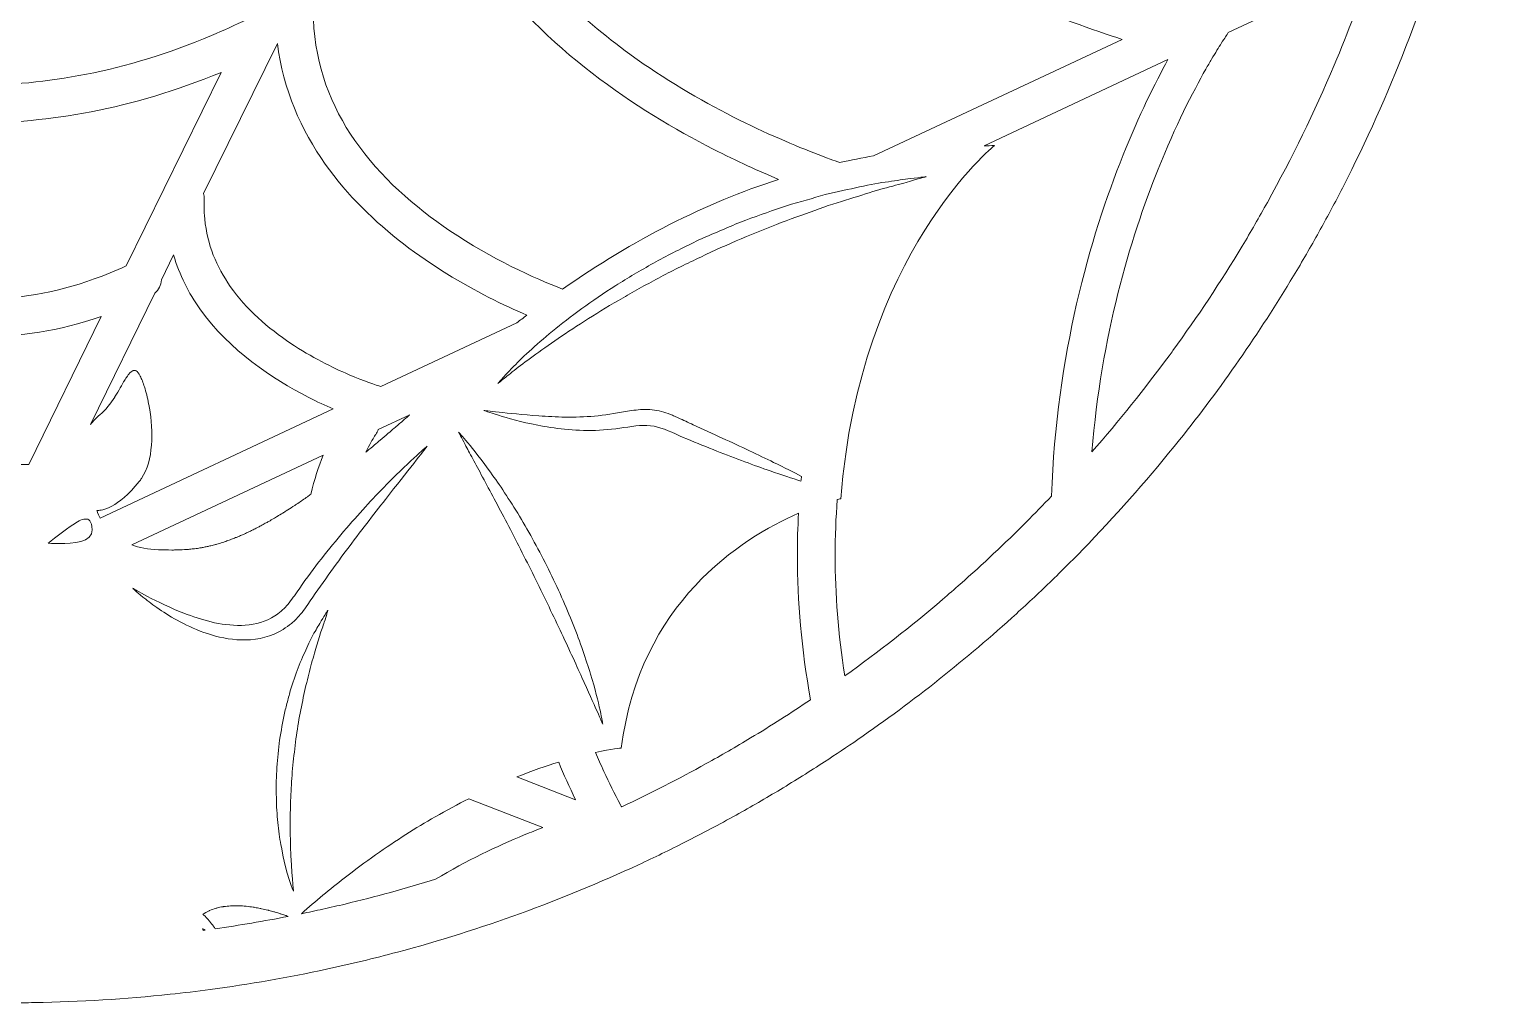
# Model space of a CAD drawing. Extents: x 32 to 969, y -780 to -219.
# Drawn here: x 506.1 to 968, y -780.3 to -471.9 of the extents above; entities that cross this region are included whole.
import ezdxf

# ---------------------------------------------------------------- set-up
doc = ezdxf.new("R2010")
doc.units = 0
doc.header["$MEASUREMENT"] = 0
doc.layers.add('Layer 1', color=7, linetype='Continuous', lineweight=0)

# ---------------------------------------------------------------- blocks, each defined once
blk = doc.blocks.new('Block_0')
at = {"layer": 'Layer 1'}
for points, knots in [([(32, -383.37), (33.11, -390.12), (34.35, -396.84), (35.75, -403.5), (39.13, -419.69), (43.35, -435.56), (48.33, -451.11), (48.33, -451.11), (48.33, -451.13), (48.33, -451.13), (48.97, -453.14), (49.63, -455.14), (50.3, -457.13), (50.97, -459.13), (51.66, -461.11), (52.36, -463.1), (53.64, -466.75), (54.96, -470.39), (56.33, -473.99), (58.37, -479.38), (60.51, -484.72), (62.75, -490.01), (69.4, -505.83), (76.9, -521.21), (85.18, -536.11), (87.81, -540.85), (90.51, -545.53), (93.31, -550.16), (105.56, -570.53), (119.3, -589.89), (134.39, -608.12), (136.81, -611.05), (139.26, -613.95), (141.75, -616.81), (146.4, -622.16), (151.15, -627.41), (156.02, -632.54), (167.61, -644.74), (179.84, -656.32), (192.65, -667.21), (202.88, -675.93), (213.48, -684.22), (224.43, -692.03), (228.06, -694.64), (231.72, -697.18), (235.42, -699.67), (242.13, -704.2), (248.97, -708.55), (255.91, -712.73), (260.5, -715.5), (265.14, -718.19), (269.84, -720.79), (278.23, -725.46), (286.77, -729.88), (295.46, -734.03), (304.12, -738.18), (312.94, -742.07), (321.88, -745.7), (330.83, -749.33), (339.9, -752.68), (349.11, -755.77), (351.75, -756.65), (354.38, -757.51), (357.03, -758.35), (378.53, -765.14), (400.7, -770.45), (423.41, -774.12), (428.13, -774.89), (432.87, -775.59), (437.63, -776.21), (455.35, -778.55), (473.38, -779.9), (491.67, -780.21), (494.44, -780.26), (497.22, -780.29), (500, -780.29), (502.63, -780.29), (505.25, -780.26), (507.85, -780.21), (522.34, -779.97), (536.69, -779.09), (550.84, -777.58), (555.07, -777.14), (559.28, -776.62), (563.48, -776.07), (575.92, -774.41), (588.22, -772.26), (600.33, -769.66), (607.89, -768.02), (615.38, -766.22), (622.8, -764.23), (649.27, -757.16), (674.81, -747.85), (699.24, -736.53), (701.72, -735.39), (704.17, -734.22), (706.62, -733.03), (709.07, -731.85), (711.51, -730.64), (713.93, -729.41), (719.38, -726.65), (724.78, -723.79), (730.11, -720.82), (734.86, -718.19), (739.55, -715.47), (744.18, -712.68), (748.88, -709.85), (753.55, -706.93), (758.15, -703.93), (761.7, -701.63), (765.21, -699.28), (768.7, -696.89), (786.35, -684.72), (803.13, -671.4), (818.94, -657.03), (822.76, -653.56), (826.52, -650.04), (830.22, -646.44), (834.17, -642.62), (838.05, -638.72), (841.85, -634.75), (851.93, -624.29), (861.53, -613.34), (870.6, -601.98), (883.77, -585.54), (895.85, -568.19), (906.74, -550.06), (906.74, -550.06), (906.76, -550.05), (906.76, -550.05), (908.14, -547.76), (909.5, -545.46), (910.83, -543.14), (912.17, -540.84), (913.49, -538.51), (914.78, -536.17), (917.2, -531.83), (919.54, -527.45), (921.82, -523.04), (922.96, -520.82), (924.08, -518.61), (925.19, -516.37), (939.57, -487.38), (951.07, -456.7), (959.29, -424.73), (961.11, -417.71), (962.75, -410.63), (964.25, -403.5), (965.65, -396.83), (966.89, -390.12), (968, -383.37), (968, -383.37), (32, -383.37), (32, -383.37)], [0, 0, 0, 0, 1, 1, 1, 2, 2, 2, 3, 3, 3, 4, 4, 4, 5, 5, 5, 6, 6, 6, 7, 7, 7, 8, 8, 8, 9, 9, 9, 10, 10, 10, 11, 11, 11, 12, 12, 12, 13, 13, 13, 14, 14, 14, 15, 15, 15, 16, 16, 16, 17, 17, 17, 18, 18, 18, 19, 19, 19, 20, 20, 20, 21, 21, 21, 22, 22, 22, 23, 23, 23, 24, 24, 24, 25, 25, 25, 26, 26, 26, 27, 27, 27, 28, 28, 28, 29, 29, 29, 30, 30, 30, 31, 31, 31, 32, 32, 32, 33, 33, 33, 34, 34, 34, 35, 35, 35, 36, 36, 36, 37, 37, 37, 38, 38, 38, 39, 39, 39, 40, 40, 40, 41, 41, 41, 42, 42, 42, 43, 43, 43, 44, 44, 44, 45, 45, 45, 46, 46, 46, 47, 47, 47, 48, 48, 48, 49, 49, 49, 50, 50, 50, 51, 51, 51, 51]), ([(489.34, -412.58), (511.6, -412.58), (536.03, -410), (562.1, -403.5), (562.1, -403.5), (607.22, -403.5), (607.22, -403.5), (607.22, -403.5), (575.21, -468.75), (575.21, -468.75), (571.41, -470.6), (567.66, -472.31), (563.95, -473.88), (536.21, -485.62), (510.84, -489.65), (488.93, -489.66), (463.94, -489.66), (443.42, -484.39), (429.18, -479.14), (424.2, -477.31), (420.01, -475.48), (416.65, -473.88), (415.22, -473.19), (413.92, -472.55), (412.82, -471.97), (410.95, -471), (409.55, -470.21), (408.61, -469.67), (408.29, -469.47), (408.04, -469.32), (407.83, -469.19), (407.83, -469.19), (374.51, -403.5), (374.51, -403.5), (374.51, -403.5), (417.62, -403.5), (417.62, -403.5), (437.65, -408.68), (461.86, -412.57), (489.34, -412.58)], [0, 0, 0, 0, 1, 1, 1, 2, 2, 2, 3, 3, 3, 4, 4, 4, 5, 5, 5, 6, 6, 6, 7, 7, 7, 8, 8, 8, 9, 9, 9, 10, 10, 10, 11, 11, 11, 12, 12, 12, 13, 13, 13, 13]), ([(629.24, -403.5), (632.59, -421.1), (639.9, -436.65), (649.43, -450.08), (669.35, -478.16), (698.65, -497.44), (722.9, -509.88), (730.41, -513.73), (737.43, -516.91), (743.57, -519.46), (743.56, -519.46), (743.55, -519.48), (743.54, -519.48), (720.25, -527.01), (697.62, -538.57), (675.15, -554.24), (666.14, -550.73), (652.67, -544.68), (639.44, -535.74), (628.28, -528.23), (617.35, -518.71), (609.34, -507.17), (601.76, -496.28), (596.78, -483.66), (596.22, -468.79), (596.19, -467.9), (596.1, -467.02), (596.1, -466.11), (596.1, -464.95), (596.14, -463.78), (596.19, -462.6), (596.29, -460.62), (595.4, -458.84), (593.96, -457.68), (593.96, -457.68), (620.56, -403.5), (620.56, -403.5), (620.56, -403.5), (629.24, -403.5), (629.24, -403.5)], [0, 0, 0, 0, 1, 1, 1, 2, 2, 2, 3, 3, 3, 4, 4, 4, 5, 5, 5, 6, 6, 6, 7, 7, 7, 8, 8, 8, 9, 9, 9, 10, 10, 10, 11, 11, 11, 12, 12, 12, 13, 13, 13, 13]), ([(721.03, -403.5), (721.09, -403.56), (721.16, -403.61), (721.22, -403.67), (751.32, -430.76), (787.85, -449.64), (816.89, -461.87), (831.08, -467.83), (843.46, -472.2), (852.46, -475.12), (852.46, -475.12), (773.63, -512.03), (773.63, -512.03), (770.08, -512.65), (766.55, -513.34), (763.04, -514.14), (762.09, -513.8), (761.06, -513.44), (759.95, -513.04), (747.34, -508.43), (724.74, -499.05), (702.56, -484.07), (686.34, -473.15), (670.4, -459.29), (658.63, -442.37), (650.63, -430.85), (644.53, -417.98), (641.43, -403.5), (641.43, -403.5), (721.03, -403.5), (721.03, -403.5)], [0, 0, 0, 0, 1, 1, 1, 2, 2, 2, 3, 3, 3, 4, 4, 4, 5, 5, 5, 6, 6, 6, 7, 7, 7, 8, 8, 8, 9, 9, 9, 10, 10, 10, 10]), ([(919.64, -483.26), (913.32, -498.19), (906.27, -512.7), (898.45, -526.75), (895.89, -531.42), (893.21, -536.05), (890.47, -540.61), (883.66, -551.95), (876.35, -562.96), (868.55, -573.64), (868.15, -574.2), (867.74, -574.76), (867.33, -575.32), (859.63, -585.79), (851.48, -595.94), (842.86, -605.77), (845.84, -569.12), (854.85, -538.64), (863.86, -516.21), (869.36, -502.49), (874.85, -491.8), (878.95, -484.57), (879.6, -483.42), (880.2, -482.4), (880.77, -481.43), (882.01, -479.33), (883.07, -477.62), (883.87, -476.38), (884.45, -475.46), (884.92, -474.78), (885.22, -474.34), (885.37, -474.11), (885.47, -473.95), (885.55, -473.85), (885.55, -473.85), (885.62, -473.73), (885.62, -473.73), (885.62, -473.73), (885.63, -473.72), (885.63, -473.72), (885.81, -473.47), (885.96, -473.22), (886.07, -472.95), (886.07, -472.95), (931.64, -451.63), (931.64, -451.63), (928.04, -462.29), (924.04, -472.83), (919.64, -483.26)], [0, 0, 0, 0, 1, 1, 1, 2, 2, 2, 3, 3, 3, 4, 4, 4, 5, 5, 5, 6, 6, 6, 7, 7, 7, 8, 8, 8, 9, 9, 9, 10, 10, 10, 11, 11, 11, 12, 12, 12, 13, 13, 13, 14, 14, 14, 15, 15, 15, 16, 16, 16, 16]), ([(617.52, -585.11), (616.07, -584.66), (612.36, -583.41), (607.51, -581.34), (602.22, -579.06), (595.58, -575.77), (589.02, -571.4), (581.89, -566.63), (574.93, -560.6), (569.86, -553.38), (565.52, -547.18), (562.55, -540.17), (561.77, -532.01), (561.65, -530.64), (561.56, -529.25), (561.56, -527.83), (561.56, -527.11), (561.58, -526.4), (561.61, -525.68), (561.65, -525.09), (561.56, -524.52), (561.42, -523.98), (561.42, -523.98), (584.78, -476.39), (584.78, -476.39), (586.62, -491.04), (592.29, -503.84), (599.95, -514.63), (614.09, -534.55), (634.73, -548.09), (651.76, -556.83), (656.06, -559.03), (660.11, -560.9), (663.8, -562.49), (662.74, -563.3), (661.69, -564.1), (660.62, -564.93), (660.62, -564.93), (617.52, -585.11), (617.52, -585.11)], [0, 0, 0, 0, 1, 1, 1, 2, 2, 2, 3, 3, 3, 4, 4, 4, 5, 5, 5, 6, 6, 6, 7, 7, 7, 8, 8, 8, 9, 9, 9, 10, 10, 10, 11, 11, 11, 12, 12, 12, 13, 13, 13, 13]), ([(830.07, -619.77), (827.42, -622.55), (824.74, -625.31), (822.03, -628.02), (815.25, -634.8), (808.29, -641.35), (801.14, -647.65), (799.31, -649.27), (797.44, -650.89), (795.57, -652.49), (785.57, -661.05), (775.24, -669.14), (764.58, -676.76), (762.42, -663.41), (761.5, -650.69), (761.5, -638.7), (761.5, -632.58), (761.74, -626.64), (762.19, -620.89), (762.92, -620.7), (763.31, -620.61), (763.31, -620.61), (769.29, -542.93), (811.97, -508.78), (811.97, -508.78), (810.88, -508.78), (809.79, -508.8), (808.7, -508.81), (808.7, -508.81), (866.94, -481.55), (866.94, -481.55), (862.85, -489.02), (857.81, -499.17), (852.76, -511.74), (842.18, -538.1), (831.63, -575.02), (830.07, -619.77)], [0, 0, 0, 0, 1, 1, 1, 2, 2, 2, 3, 3, 3, 4, 4, 4, 5, 5, 5, 6, 6, 6, 7, 7, 7, 8, 8, 8, 9, 9, 9, 10, 10, 10, 11, 11, 11, 12, 12, 12, 12]), ([(446.75, -545.9), (446.75, -545.9), (416.93, -487.13), (416.93, -487.13), (419.38, -488.19), (422.09, -489.28), (425.06, -490.38), (440.34, -496), (462.26, -501.62), (488.93, -501.62), (511.86, -501.62), (538.33, -497.42), (566.94, -485.58), (566.94, -485.58), (536.86, -546.86), (536.86, -546.86), (533.44, -548.45), (530.07, -549.83), (526.77, -551.02), (513.85, -555.66), (502.01, -557.32), (491.58, -557.32), (477.86, -557.32), (466.57, -554.43), (458.77, -551.54), (458.3, -551.37), (457.87, -551.19), (457.41, -551.02), (454.18, -549.77), (451.59, -548.55), (449.83, -547.63), (448.82, -547.1), (448.07, -546.68), (447.58, -546.4), (447.34, -546.25), (447.16, -546.15), (447.06, -546.07), (447.06, -546.07), (446.96, -546.02), (446.96, -546.02), (446.96, -546.02), (446.96, -546.01), (446.96, -546.01), (446.88, -545.97), (446.81, -545.95), (446.75, -545.9)], [0, 0, 0, 0, 1, 1, 1, 2, 2, 2, 3, 3, 3, 4, 4, 4, 5, 5, 5, 6, 6, 6, 7, 7, 7, 8, 8, 8, 9, 9, 9, 10, 10, 10, 11, 11, 11, 12, 12, 12, 13, 13, 13, 14, 14, 14, 15, 15, 15, 15]), ([(756.49, -528.8), (752.67, -530.21), (748.59, -531.57), (744.44, -533.14), (740.33, -534.79), (736.08, -536.51), (731.76, -538.25), (727.52, -540.18), (723.14, -541.96), (718.9, -544.06), (714.66, -546.16), (710.34, -548.07), (706.28, -550.37), (704.22, -551.46), (702.18, -552.54), (700.17, -553.61), (698.18, -554.74), (696.23, -555.86), (694.31, -556.97), (690.43, -559.13), (686.82, -561.45), (683.34, -563.56), (679.93, -565.79), (676.67, -567.84), (673.74, -569.86), (670.81, -571.89), (668.12, -573.74), (665.8, -575.47), (663.44, -577.16), (661.46, -578.73), (659.79, -579.99), (658.15, -581.29), (656.88, -582.32), (656, -583.01), (655.14, -583.74), (654.68, -584.12), (654.68, -584.12), (654.68, -584.12), (656.19, -582.25), (659.11, -579.23), (660.6, -577.76), (662.37, -575.9), (664.55, -573.96), (666.69, -571.96), (669.18, -569.8), (671.98, -567.52), (674.76, -565.22), (677.87, -562.85), (681.2, -560.4), (684.6, -558.06), (688.09, -555.43), (691.97, -553.12), (693.88, -551.92), (695.83, -550.71), (697.81, -549.48), (699.83, -548.34), (701.87, -547.19), (703.93, -546.02), (708.03, -543.63), (712.41, -541.63), (716.7, -539.44), (721.04, -537.34), (725.53, -535.59), (729.86, -533.68), (734.25, -531.88), (738.69, -530.45), (742.92, -528.89), (747.18, -527.42), (751.41, -526.32), (755.37, -525.15), (759.31, -523.89), (763.17, -523.23), (766.68, -522.42), (770.21, -521.68), (773.39, -520.85), (776.31, -520.5), (779.19, -520.08), (781.72, -519.73), (783.79, -519.43), (787.95, -518.9), (790.32, -518.6), (790.32, -518.6), (790.32, -518.6), (788.02, -519.26), (784, -520.43), (781.98, -520.97), (779.54, -521.64), (776.74, -522.41), (773.92, -523.07), (770.85, -524.26), (767.43, -525.26), (764.04, -526.38), (760.32, -527.35), (756.49, -528.8)], [0, 0, 0, 0, 1, 1, 1, 2, 2, 2, 3, 3, 3, 4, 4, 4, 5, 5, 5, 6, 6, 6, 7, 7, 7, 8, 8, 8, 9, 9, 9, 10, 10, 10, 11, 11, 11, 12, 12, 12, 13, 13, 13, 14, 14, 14, 15, 15, 15, 16, 16, 16, 17, 17, 17, 18, 18, 18, 19, 19, 19, 20, 20, 20, 21, 21, 21, 22, 22, 22, 23, 23, 23, 24, 24, 24, 25, 25, 25, 26, 26, 26, 27, 27, 27, 28, 28, 28, 29, 29, 29, 30, 30, 30, 31, 31, 31, 31]), ([(527.58, -624.3), (527.58, -624.3), (527.68, -624.31), (527.88, -624.31), (529.14, -624.31), (534.13, -623.72), (541.03, -615.18), (541.28, -614.86), (541.5, -614.54), (541.73, -614.21), (545.53, -608.5), (545.49, -599.26), (544.23, -591.84), (544.16, -591.4), (544.08, -590.97), (543.99, -590.54), (543.62, -588.57), (543.15, -586.77), (542.66, -585.22), (542.22, -583.84), (541.76, -582.67), (541.31, -581.79), (540.86, -580.91), (540.43, -580.33), (540.06, -580.12), (539.87, -580.01), (539.68, -579.96), (539.49, -579.96), (539.36, -579.96), (539.24, -579.99), (539.1, -580.03), (539.06, -580.05), (539.03, -580.04), (538.97, -580.07), (538.81, -580.13), (538.64, -580.24), (538.46, -580.38), (538.42, -580.4), (538.38, -580.46), (538.33, -580.49), (538.21, -580.62), (538.07, -580.74), (537.93, -580.9), (537.86, -580.97), (537.79, -581.07), (537.72, -581.15), (537.6, -581.29), (537.49, -581.42), (537.38, -581.59), (537.3, -581.7), (537.23, -581.81), (537.14, -581.93), (537.02, -582.09), (536.92, -582.25), (536.81, -582.43), (536.72, -582.56), (536.63, -582.71), (536.56, -582.85), (536.5, -582.92), (536.46, -583.01), (536.4, -583.08), (535.52, -584.54), (534.53, -586.36), (533.4, -588.17), (533.35, -588.24), (533.3, -588.33), (533.25, -588.41), (531.93, -590.47), (530.41, -592.52), (528.53, -594.04), (527.5, -594.88), (526.49, -595.93), (525.54, -597.07), (525.54, -597.07), (545.92, -555.56), (545.92, -555.56), (547.19, -554.48), (547.92, -552.94), (548.01, -551.32), (548.01, -551.32), (551.88, -543.42), (551.88, -543.42), (553.76, -549.73), (556.66, -555.46), (560.22, -560.46), (569.7, -573.79), (583.32, -582.68), (594.52, -588.44), (597.34, -589.89), (600, -591.12), (602.43, -592.18), (602.43, -592.18), (528.58, -626.75), (528.58, -626.75), (527.83, -625.31), (527.58, -624.3), (527.58, -624.3)], [0, 0, 0, 0, 1, 1, 1, 2, 2, 2, 3, 3, 3, 4, 4, 4, 5, 5, 5, 6, 6, 6, 7, 7, 7, 8, 8, 8, 9, 9, 9, 10, 10, 10, 11, 11, 11, 12, 12, 12, 13, 13, 13, 14, 14, 14, 15, 15, 15, 16, 16, 16, 17, 17, 17, 18, 18, 18, 19, 19, 19, 20, 20, 20, 21, 21, 21, 22, 22, 22, 23, 23, 23, 24, 24, 24, 25, 25, 25, 26, 26, 26, 27, 27, 27, 28, 28, 28, 29, 29, 29, 30, 30, 30, 31, 31, 31, 32, 32, 32, 32]), ([(506.01, -609.74), (505.61, -609.74), (504.88, -609.76), (503.96, -609.79), (503.48, -609.81), (502.96, -609.84), (502.4, -609.87), (501.85, -609.91), (501.26, -609.96), (500.65, -610.01), (498.84, -610.17), (496.91, -610.44), (495.35, -610.85), (495.35, -610.85), (494.06, -607.89), (492.02, -604.31), (491.77, -603.85), (491.51, -603.4), (491.23, -602.94), (490.39, -601.55), (489.46, -600.12), (488.46, -598.76), (487.12, -596.96), (485.66, -595.29), (484.14, -594.04), (484.14, -594.04), (484.12, -594.03), (484.12, -594.03), (482.53, -592.72), (481.18, -591.04), (480, -589.27), (479.97, -589.24), (479.95, -589.2), (479.92, -589.15), (479.77, -588.93), (479.62, -588.71), (479.48, -588.48), (479.36, -588.29), (479.24, -588.1), (479.13, -587.92), (478.99, -587.69), (478.85, -587.48), (478.71, -587.25), (478.6, -587.06), (478.49, -586.87), (478.37, -586.68), (478.24, -586.46), (478.11, -586.23), (477.97, -586), (477.86, -585.8), (477.74, -585.61), (477.64, -585.42), (477.46, -585.11), (477.28, -584.81), (477.12, -584.51), (476.99, -584.3), (476.88, -584.12), (476.78, -583.91), (476.66, -583.74), (476.56, -583.56), (476.46, -583.39), (476.35, -583.21), (476.25, -583.03), (476.13, -582.86), (476.05, -582.71), (475.96, -582.57), (475.87, -582.42), (475.76, -582.25), (475.64, -582.1), (475.54, -581.94), (475.47, -581.83), (475.38, -581.7), (475.3, -581.59), (475.19, -581.42), (475.08, -581.3), (474.96, -581.16), (474.89, -581.07), (474.83, -580.97), (474.75, -580.9), (474.62, -580.74), (474.49, -580.63), (474.36, -580.52), (474.31, -580.47), (474.27, -580.42), (474.22, -580.38), (474.05, -580.24), (473.87, -580.13), (473.71, -580.07), (473.66, -580.04), (473.61, -580.04), (473.57, -580.03), (473.44, -579.99), (473.32, -579.96), (473.19, -579.96), (473, -579.96), (472.81, -580.01), (472.61, -580.12), (472.52, -580.17), (472.44, -580.24), (472.34, -580.33), (472.15, -580.52), (471.95, -580.78), (471.73, -581.12), (471.53, -581.46), (471.32, -581.86), (471.1, -582.34), (470.88, -582.81), (470.66, -583.35), (470.45, -583.95), (470.33, -584.24), (470.23, -584.56), (470.12, -584.87), (469.91, -585.52), (469.71, -586.22), (469.5, -586.96), (469.4, -587.32), (469.3, -587.71), (469.22, -588.1), (469.1, -588.58), (468.99, -589.07), (468.89, -589.58), (468.89, -589.58), (455.44, -563.06), (455.44, -563.06), (464.26, -566.21), (476.61, -569.28), (491.58, -569.28), (502.78, -569.28), (515.42, -567.55), (528.99, -562.92), (528.99, -562.92), (506.01, -609.74), (506.01, -609.74)], [0, 0, 0, 0, 1, 1, 1, 2, 2, 2, 3, 3, 3, 4, 4, 4, 5, 5, 5, 6, 6, 6, 7, 7, 7, 8, 8, 8, 9, 9, 9, 10, 10, 10, 11, 11, 11, 12, 12, 12, 13, 13, 13, 14, 14, 14, 15, 15, 15, 16, 16, 16, 17, 17, 17, 18, 18, 18, 19, 19, 19, 20, 20, 20, 21, 21, 21, 22, 22, 22, 23, 23, 23, 24, 24, 24, 25, 25, 25, 26, 26, 26, 27, 27, 27, 28, 28, 28, 29, 29, 29, 30, 30, 30, 31, 31, 31, 32, 32, 32, 33, 33, 33, 34, 34, 34, 35, 35, 35, 36, 36, 36, 37, 37, 37, 38, 38, 38, 39, 39, 39, 40, 40, 40, 41, 41, 41, 42, 42, 42, 43, 43, 43, 44, 44, 44, 44]), ([(626.71, -594.03), (626.59, -594.13), (626.47, -594.24), (626.35, -594.34), (625.72, -594.88), (625.13, -595.4), (624.51, -595.93), (623.59, -596.73), (622.67, -597.54), (621.77, -598.32), (621.14, -598.86), (620.52, -599.38), (619.91, -599.9), (619.06, -600.62), (618.22, -601.34), (617.39, -602.03), (616.79, -602.56), (616.17, -603.06), (615.57, -603.57), (614.77, -604.23), (613.98, -604.89), (613.21, -605.52), (613.07, -605.63), (612.92, -605.75), (612.79, -605.87), (613.38, -604.67), (613.92, -603.65), (614.38, -602.84), (614.9, -601.92), (615.31, -601.24), (615.6, -600.8), (615.74, -600.58), (615.84, -600.43), (615.91, -600.33), (615.91, -600.33), (615.97, -600.24), (615.97, -600.24), (615.97, -600.24), (615.97, -600.23), (615.97, -600.23), (616.32, -599.75), (616.55, -599.23), (616.74, -598.7), (616.74, -598.7), (626.71, -594.03), (626.71, -594.03)], [0, 0, 0, 0, 1, 1, 1, 2, 2, 2, 3, 3, 3, 4, 4, 4, 5, 5, 5, 6, 6, 6, 7, 7, 7, 8, 8, 8, 9, 9, 9, 10, 10, 10, 11, 11, 11, 12, 12, 12, 13, 13, 13, 14, 14, 14, 15, 15, 15, 15]), ([(650.2, -592.66), (650.2, -592.66), (651.96, -592.85), (655.02, -593.19), (658.08, -593.53), (662.44, -593.99), (667.65, -594.38), (672.86, -594.73), (678.92, -595), (685.26, -594.45), (688.46, -594.19), (691.64, -593.59), (695.08, -593.02), (696.8, -592.73), (698.61, -592.43), (700.57, -592.36), (702.52, -592.28), (704.59, -592.47), (706.5, -592.97), (707.44, -593.24), (708.37, -593.54), (709.32, -593.92), (709.81, -594.1), (710.13, -594.27), (710.56, -594.45), (710.56, -594.45), (711.81, -595.01), (711.81, -595.01), (713.39, -595.74), (714.97, -596.46), (716.53, -597.17), (719.66, -598.61), (722.74, -600.03), (725.72, -601.4), (731.7, -604.16), (737.26, -606.77), (741.99, -609.1), (745.42, -610.76), (748.42, -612.28), (750.85, -613.53), (750.78, -614.03), (750.73, -614.54), (750.68, -615.04), (748.01, -614.21), (744.67, -613.11), (740.87, -611.78), (738.38, -610.91), (735.67, -609.98), (732.86, -608.9), (730.02, -607.84), (727.02, -606.76), (723.97, -605.52), (720.92, -604.28), (717.73, -603.05), (714.54, -601.68), (711.38, -600.41), (707.98, -598.58), (705.22, -597.93), (702.28, -597.1), (699.28, -597.36), (695.86, -597.9), (692.47, -598.47), (688.92, -598.86), (685.53, -598.96), (678.73, -599.19), (672.48, -598.34), (667.26, -597.33), (662.03, -596.32), (657.77, -595.1), (654.82, -594.19), (651.86, -593.26), (650.2, -592.66), (650.2, -592.66)], [0, 0, 0, 0, 1, 1, 1, 2, 2, 2, 3, 3, 3, 4, 4, 4, 5, 5, 5, 6, 6, 6, 7, 7, 7, 8, 8, 8, 9, 9, 9, 10, 10, 10, 11, 11, 11, 12, 12, 12, 13, 13, 13, 14, 14, 14, 15, 15, 15, 16, 16, 16, 17, 17, 17, 18, 18, 18, 19, 19, 19, 20, 20, 20, 21, 21, 21, 22, 22, 22, 23, 23, 23, 24, 24, 24, 24]), ([(674.34, -662.23), (673.08, -659.49), (671.7, -656.69), (670.34, -653.84), (669.02, -650.96), (667.55, -648.1), (666.11, -645.22), (664.76, -642.31), (663.23, -639.48), (661.82, -636.64), (660.38, -633.83), (658.94, -631.07), (657.57, -628.39), (656.16, -625.71), (654.79, -623.13), (653.51, -620.69), (652.2, -618.25), (650.97, -615.93), (649.82, -613.79), (648.68, -611.66), (647.63, -609.71), (646.7, -607.96), (645.76, -606.23), (644.93, -604.71), (644.25, -603.47), (643, -601.11), (642.29, -599.68), (642.21, -599.5), (642.34, -599.64), (643.39, -600.85), (645.11, -602.9), (646.92, -605.09), (649.51, -608.25), (652.31, -612.25), (653.75, -614.22), (655.31, -616.36), (656.79, -618.73), (658.3, -621.09), (659.99, -623.52), (661.5, -626.17), (663.01, -628.83), (664.73, -631.48), (666.19, -634.34), (667.67, -637.18), (669.29, -640.01), (670.69, -642.96), (672.1, -645.89), (673.52, -648.82), (674.82, -651.76), (676.18, -654.67), (677.32, -657.61), (678.47, -660.44), (679.66, -663.25), (680.6, -666.07), (681.56, -668.68), (682.48, -671.33), (683.31, -673.84), (684, -676.18), (686.89, -685.53), (687.88, -692.01), (687.88, -692.01), (687.88, -692.01), (685.24, -686.09), (681.27, -677.21), (679.26, -672.81), (676.92, -667.68), (674.34, -662.23)], [0, 0, 0, 0, 1, 1, 1, 2, 2, 2, 3, 3, 3, 4, 4, 4, 5, 5, 5, 6, 6, 6, 7, 7, 7, 8, 8, 8, 9, 9, 9, 10, 10, 10, 11, 11, 11, 12, 12, 12, 13, 13, 13, 14, 14, 14, 15, 15, 15, 16, 16, 16, 17, 17, 17, 18, 18, 18, 19, 19, 19, 20, 20, 20, 21, 21, 21, 22, 22, 22, 22]), ([(543.05, -652.48), (540.53, -650.5), (539.18, -649.16), (539.01, -648.99), (539.19, -649.09), (540.84, -650.08), (543.64, -651.56), (546.62, -653.12), (550.93, -655.3), (556.22, -657.3), (558.89, -658.25), (561.8, -659.21), (564.9, -659.88), (568.01, -660.49), (571.31, -660.92), (574.62, -660.71), (577.89, -660.41), (581.16, -659.55), (583.95, -657.75), (585.28, -656.83), (586.71, -655.73), (587.69, -654.5), (588.23, -654), (588.81, -653.17), (589.4, -652.4), (589.4, -652.4), (589.83, -651.83), (589.83, -651.83), (589.83, -651.83), (590.18, -651.33), (590.18, -651.33), (590.18, -651.33), (591.01, -650.14), (591.01, -650.14), (593.22, -646.93), (595.5, -643.77), (597.84, -640.74), (600.19, -637.72), (602.57, -634.8), (604.9, -632.01), (607.24, -629.23), (609.59, -626.61), (611.82, -624.13), (614.03, -621.66), (616.25, -619.4), (618.25, -617.3), (626.08, -609.23), (631.9, -604.28), (632.26, -603.98), (631.97, -604.35), (627.28, -610.33), (620.35, -619.14), (616.79, -623.7), (612.63, -628.99), (608.32, -634.74), (606.13, -637.6), (603.92, -640.58), (601.74, -643.65), (599.53, -646.69), (597.3, -649.8), (595.19, -652.97), (595.19, -652.97), (594.39, -654.17), (594.39, -654.17), (594.39, -654.17), (593.9, -654.86), (593.9, -654.86), (593.9, -654.86), (593.47, -655.45), (593.47, -655.45), (592.91, -656.23), (592.4, -656.98), (591.56, -657.83), (591.56, -657.83), (590.42, -659.05), (590.42, -659.05), (590.42, -659.05), (589.2, -660.09), (589.2, -660.09), (588.42, -660.83), (587.49, -661.37), (586.61, -661.99), (582.97, -664.28), (578.74, -665.26), (574.83, -665.35), (570.89, -665.41), (567.22, -664.75), (563.91, -663.74), (560.6, -662.74), (557.62, -661.49), (554.98, -660.13), (549.71, -657.45), (545.73, -654.58), (543.05, -652.48)], [0, 0, 0, 0, 1, 1, 1, 2, 2, 2, 3, 3, 3, 4, 4, 4, 5, 5, 5, 6, 6, 6, 7, 7, 7, 8, 8, 8, 9, 9, 9, 10, 10, 10, 11, 11, 11, 12, 12, 12, 13, 13, 13, 14, 14, 14, 15, 15, 15, 16, 16, 16, 17, 17, 17, 18, 18, 18, 19, 19, 19, 20, 20, 20, 21, 21, 21, 22, 22, 22, 23, 23, 23, 24, 24, 24, 25, 25, 25, 26, 26, 26, 27, 27, 27, 28, 28, 28, 29, 29, 29, 30, 30, 30, 31, 31, 31, 31]), ([(599.26, -606.87), (597.86, -610.4), (596.48, -614.54), (595.36, -619.24), (595.01, -619.49), (594.66, -619.74), (594.3, -619.98), (594.07, -620.16), (593.81, -620.34), (593.57, -620.5), (592.52, -621.23), (591.5, -621.92), (590.49, -622.59), (590.22, -622.78), (589.94, -622.95), (589.66, -623.13), (588.95, -623.59), (588.24, -624.06), (587.55, -624.5), (587.18, -624.73), (586.83, -624.94), (586.47, -625.17), (585.89, -625.53), (585.31, -625.88), (584.74, -626.22), (584.37, -626.46), (583.99, -626.68), (583.61, -626.89), (583.1, -627.2), (582.57, -627.51), (582.06, -627.8), (581.69, -628.01), (581.32, -628.21), (580.94, -628.41), (580.47, -628.69), (579.98, -628.95), (579.5, -629.21), (579.14, -629.39), (578.78, -629.58), (578.43, -629.77), (577.96, -630.01), (577.51, -630.24), (577.06, -630.46), (576.72, -630.64), (576.36, -630.8), (576.04, -630.97), (575.58, -631.18), (575.14, -631.38), (574.7, -631.58), (574.39, -631.73), (574.06, -631.88), (573.75, -632.02), (573.31, -632.22), (572.88, -632.4), (572.45, -632.58), (572.16, -632.7), (571.85, -632.83), (571.56, -632.95), (571.12, -633.13), (570.69, -633.29), (570.26, -633.46), (570, -633.56), (569.73, -633.66), (569.47, -633.76), (568.99, -633.92), (568.54, -634.09), (568.07, -634.24), (567.87, -634.31), (567.67, -634.38), (567.48, -634.44), (566.83, -634.65), (566.19, -634.85), (565.56, -635.03), (565.44, -635.06), (565.33, -635.08), (565.21, -635.12), (564.7, -635.26), (564.2, -635.39), (563.71, -635.51), (563.49, -635.56), (563.29, -635.61), (563.09, -635.65), (562.7, -635.73), (562.31, -635.82), (561.93, -635.9), (561.7, -635.95), (561.47, -635.99), (561.23, -636.04), (560.89, -636.1), (560.55, -636.16), (560.21, -636.21), (559.97, -636.25), (559.73, -636.29), (559.49, -636.33), (559.18, -636.38), (558.85, -636.41), (558.54, -636.45), (558.3, -636.49), (558.07, -636.51), (557.83, -636.54), (557.53, -636.58), (557.22, -636.6), (556.91, -636.63), (556.69, -636.65), (556.45, -636.68), (556.22, -636.69), (555.92, -636.72), (555.62, -636.73), (555.33, -636.75), (555.33, -636.75), (554.65, -636.79), (554.65, -636.79), (554.35, -636.8), (554.05, -636.82), (553.76, -636.83), (553.54, -636.83), (553.33, -636.84), (553.12, -636.84), (552.8, -636.85), (552.5, -636.85), (552.2, -636.85), (552, -636.85), (551.79, -636.87), (551.61, -636.87), (551.61, -636.87), (551.3, -636.87), (551.3, -636.87), (549.89, -636.85), (548.5, -636.83), (547.1, -636.78), (543.77, -636.69), (540.98, -636.11), (538.65, -635.26), (538.65, -635.26), (599.26, -606.87), (599.26, -606.87)], [0, 0, 0, 0, 1, 1, 1, 2, 2, 2, 3, 3, 3, 4, 4, 4, 5, 5, 5, 6, 6, 6, 7, 7, 7, 8, 8, 8, 9, 9, 9, 10, 10, 10, 11, 11, 11, 12, 12, 12, 13, 13, 13, 14, 14, 14, 15, 15, 15, 16, 16, 16, 17, 17, 17, 18, 18, 18, 19, 19, 19, 20, 20, 20, 21, 21, 21, 22, 22, 22, 23, 23, 23, 24, 24, 24, 25, 25, 25, 26, 26, 26, 27, 27, 27, 28, 28, 28, 29, 29, 29, 30, 30, 30, 31, 31, 31, 32, 32, 32, 33, 33, 33, 34, 34, 34, 35, 35, 35, 36, 36, 36, 37, 37, 37, 38, 38, 38, 39, 39, 39, 40, 40, 40, 41, 41, 41, 42, 42, 42, 43, 43, 43, 44, 44, 44, 45, 45, 45, 45]), ([(515.81, -634.85), (513.78, -634.85), (512.2, -634.7), (512.2, -634.7), (512.2, -634.7), (518.08, -630.01), (520, -628.84), (521.14, -628.14), (522.72, -626.86), (523.89, -627.09), (525, -626.89), (525.92, -627.54), (526.09, -630.44), (526.31, -634.39), (519.79, -634.9), (515.81, -634.85)], [0, 0, 0, 0, 1, 1, 1, 2, 2, 2, 3, 3, 3, 4, 4, 4, 5, 5, 5, 5]), ([(734.73, -696.39), (730.09, -699.19), (725.38, -701.91), (720.63, -704.53), (711.9, -709.37), (703, -713.92), (693.93, -718.19), (693.86, -718.14), (693.78, -718.09), (693.69, -718.05), (693.63, -717.89), (693.59, -717.74), (693.5, -717.57), (691.59, -714.01), (689.84, -710.48), (688.23, -706.99), (687.29, -704.97), (686.42, -702.95), (685.58, -700.95), (690.81, -699.83), (693.73, -699.59), (693.73, -699.59), (699.71, -653.55), (731.43, -633.27), (749.91, -625.24), (749.66, -629.62), (749.54, -634.11), (749.54, -638.7), (749.54, -652.98), (750.8, -668.22), (753.75, -684.27), (747.51, -688.47), (741.17, -692.51), (734.73, -696.39)], [0, 0, 0, 0, 1, 1, 1, 2, 2, 2, 3, 3, 3, 4, 4, 4, 5, 5, 5, 6, 6, 6, 7, 7, 7, 8, 8, 8, 9, 9, 9, 10, 10, 10, 11, 11, 11, 11]), ([(590.29, -699.83), (589.93, -702.6), (589.6, -705.39), (589.45, -708.15), (589.22, -710.9), (589.08, -713.62), (588.97, -716.26), (588.88, -718.89), (588.87, -721.45), (588.83, -723.87), (588.91, -726.29), (588.84, -728.59), (588.96, -730.72), (589.22, -739.21), (589.9, -744.95), (589.9, -744.95), (589.9, -744.95), (587.55, -739.61), (586.04, -731.03), (585.61, -728.89), (585.32, -726.57), (585.02, -724.09), (584.81, -721.61), (584.5, -718.98), (584.48, -716.26), (584.44, -713.53), (584.3, -710.72), (584.52, -707.86), (584.62, -705), (584.88, -702.1), (585.22, -699.2), (585.5, -696.31), (586.13, -693.47), (586.61, -690.64), (586.83, -689.23), (587.15, -687.84), (587.55, -686.5), (587.9, -685.14), (588.25, -683.79), (588.61, -682.47), (589.22, -679.82), (590.29, -677.39), (591.08, -675.02), (591.84, -672.65), (592.86, -670.51), (593.78, -668.54), (594.69, -666.58), (595.47, -664.75), (596.38, -663.22), (597.26, -661.71), (598.05, -660.38), (598.7, -659.3), (599.92, -657.27), (600.7, -656.09), (600.78, -655.95), (600.75, -656.11), (600.34, -657.49), (599.61, -659.73), (599.22, -660.91), (598.73, -662.34), (598.18, -663.99), (597.6, -665.63), (597.17, -667.55), (596.53, -669.56), (595.94, -671.61), (595.26, -673.8), (594.73, -676.17), (594.2, -678.53), (593.45, -680.97), (592.98, -683.57), (592.51, -686.16), (591.86, -688.81), (591.47, -691.54), (591.06, -694.27), (590.52, -697.03), (590.29, -699.83)], [0, 0, 0, 0, 1, 1, 1, 2, 2, 2, 3, 3, 3, 4, 4, 4, 5, 5, 5, 6, 6, 6, 7, 7, 7, 8, 8, 8, 9, 9, 9, 10, 10, 10, 11, 11, 11, 12, 12, 12, 13, 13, 13, 14, 14, 14, 15, 15, 15, 16, 16, 16, 17, 17, 17, 18, 18, 18, 19, 19, 19, 20, 20, 20, 21, 21, 21, 22, 22, 22, 23, 23, 23, 24, 24, 24, 25, 25, 25, 25]), ([(660.67, -708.75), (665.54, -706.79), (669.98, -705.24), (673.91, -704.03), (675.53, -707.96), (677.3, -711.94), (679.26, -715.96), (679.26, -715.96), (660.67, -708.75), (660.67, -708.75)], [0, 0, 0, 0, 1, 1, 1, 2, 2, 2, 3, 3, 3, 3]), ([(663.01, -727.11), (654.52, -730.64), (644.74, -735.23), (634.93, -741.11), (625.44, -744.07), (615.88, -746.68), (606.24, -748.99), (603.9, -749.55), (601.56, -750.09), (599.21, -750.61), (596.95, -751.11), (594.67, -751.6), (592.39, -752.06), (596.97, -748), (601.48, -744.27), (605.9, -740.82), (609.28, -738.2), (612.61, -735.74), (615.87, -733.44), (619.14, -731.13), (622.35, -728.98), (625.49, -726.98), (628.64, -724.97), (631.72, -723.12), (634.73, -721.4), (638.4, -719.3), (641.97, -717.38), (645.39, -715.66), (645.39, -715.66), (645.41, -715.66), (645.41, -715.66), (645.41, -715.66), (668.9, -724.77), (668.9, -724.77), (667.01, -725.5), (665.06, -726.26), (663.01, -727.11)], [0, 0, 0, 0, 1, 1, 1, 2, 2, 2, 3, 3, 3, 4, 4, 4, 5, 5, 5, 6, 6, 6, 7, 7, 7, 8, 8, 8, 9, 9, 9, 10, 10, 10, 11, 11, 11, 12, 12, 12, 12]), ([(565.04, -756.81), (564.89, -756.56), (564.73, -756.29), (564.56, -756.03), (564.16, -755.51), (563.76, -754.92), (563.28, -754.37), (563.04, -754.11), (562.8, -753.83), (562.54, -753.54), (562.29, -753.26), (562.02, -752.99), (561.75, -752.73), (561.65, -752.65), (561.56, -752.56), (561.46, -752.47), (561.36, -752.39), (561.26, -752.31), (561.17, -752.22), (561.75, -751.83), (562.36, -751.5), (562.99, -751.2), (563.09, -751.15), (563.19, -751.11), (563.29, -751.06), (563.9, -750.8), (564.53, -750.57), (565.18, -750.38), (565.31, -750.34), (565.43, -750.31), (565.56, -750.27), (566.21, -750.09), (566.88, -749.94), (567.56, -749.84), (567.66, -749.82), (567.76, -749.8), (567.85, -749.79), (568.54, -749.69), (569.23, -749.63), (569.94, -749.58), (569.94, -749.58), (570.07, -749.58), (570.07, -749.58), (570.56, -749.54), (571.06, -749.53), (571.55, -749.53), (571.75, -749.53), (571.96, -749.54), (572.16, -749.55), (572.36, -749.55), (572.57, -749.55), (572.78, -749.56), (573.42, -749.59), (574.07, -749.63), (574.73, -749.69), (574.8, -749.7), (574.88, -749.7), (574.94, -749.72), (575.67, -749.78), (576.39, -749.88), (577.09, -749.98), (577.28, -750.02), (577.47, -750.04), (577.66, -750.08), (578.21, -750.17), (578.77, -750.27), (579.31, -750.38), (579.46, -750.41), (579.62, -750.45), (579.79, -750.47), (580.45, -750.61), (581.09, -750.76), (581.72, -750.92), (581.86, -750.95), (581.98, -750.99), (582.1, -751.02), (582.62, -751.15), (583.12, -751.29), (583.61, -751.43), (583.77, -751.46), (583.93, -751.51), (584.08, -751.55), (584.62, -751.72), (585.15, -751.88), (585.64, -752.03), (585.65, -752.04), (585.69, -752.04), (585.71, -752.06), (586.23, -752.22), (586.71, -752.38), (587.16, -752.55), (587.28, -752.58), (587.39, -752.62), (587.51, -752.67), (587.76, -752.76), (587.99, -752.84), (588.2, -752.91), (580.53, -754.41), (572.8, -755.72), (565.04, -756.81)], [0, 0, 0, 0, 1, 1, 1, 2, 2, 2, 3, 3, 3, 4, 4, 4, 5, 5, 5, 6, 6, 6, 7, 7, 7, 8, 8, 8, 9, 9, 9, 10, 10, 10, 11, 11, 11, 12, 12, 12, 13, 13, 13, 14, 14, 14, 15, 15, 15, 16, 16, 16, 17, 17, 17, 18, 18, 18, 19, 19, 19, 20, 20, 20, 21, 21, 21, 22, 22, 22, 23, 23, 23, 24, 24, 24, 25, 25, 25, 26, 26, 26, 27, 27, 27, 28, 28, 28, 29, 29, 29, 30, 30, 30, 31, 31, 31, 32, 32, 32, 33, 33, 33, 33]), ([(561.29, -757.33), (561.19, -757.15), (561.1, -756.99), (561, -756.81), (561.09, -756.86), (561.2, -756.9), (561.31, -756.94), (561.52, -757.04), (561.72, -757.14), (561.92, -757.24), (561.72, -757.29), (561.51, -757.31), (561.29, -757.33)], [0, 0, 0, 0, 1, 1, 1, 2, 2, 2, 3, 3, 3, 4, 4, 4, 4])]:
    blk.add_open_spline(points, degree=3, knots=knots, dxfattribs=at)

msp = doc.modelspace()

# ---------------------------------------------------------------- block references
at = {"layer": 'Layer 1'}
msp.add_blockref('Block_0', (0, 0), dxfattribs=at)

doc.saveas('drawing.dxf')
